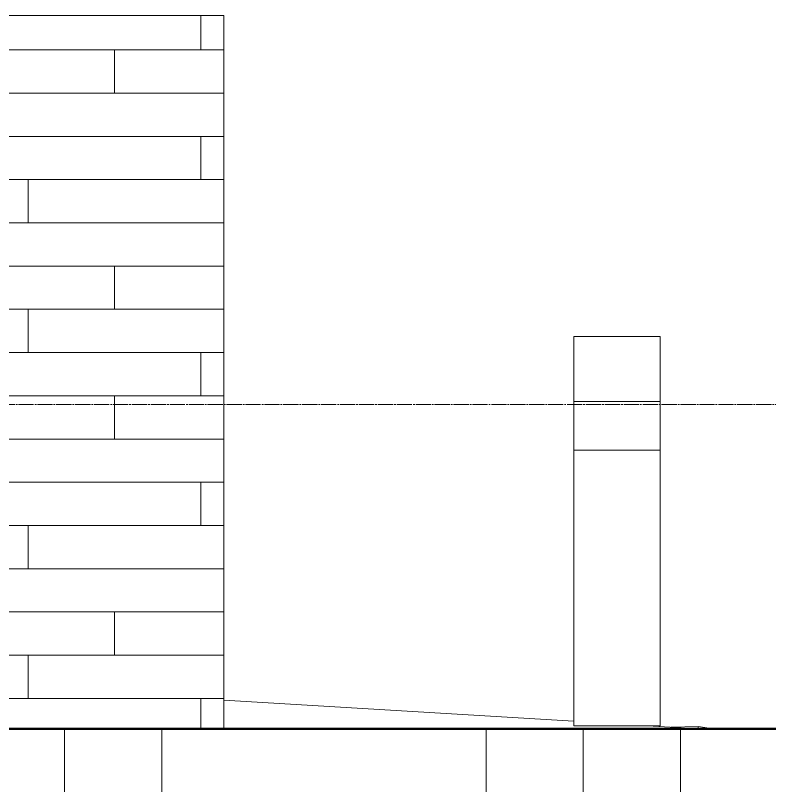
# Model space of a CAD drawing. Header units: inches. Extents: x 9610 to 16692, y -360 to 647.
# Drawn here: x 12203.4 to 12273.2, y -35.3 to 36 of the extents above; entities that cross this region are included whole.
import ezdxf

# ---------------------------------------------------------------- set-up
doc = ezdxf.new("R2010")
doc.units = ezdxf.units.IN
doc.header["$MEASUREMENT"] = 0
doc.linetypes.add('Aligning Line 1_8_', pattern=[0.25, 0.125, -0.125])
doc.linetypes.add('Grid Line 1_2_', pattern=[0.875, 0.5, -0.125, 0.125, -0.125])
for name, color, linetype, lineweight in [('0-1', 7, 'Continuous', 5), ('A-FLOR-LEVL-1', 51, 'Grid Line 1_2_', 9), ('A-WALL-3', 135, 'Continuous', 13), ('A-WALL-PATT-2', 55, 'Continuous', 9), ('C-TOPO', 7, 'Continuous', 9), ('C-TOPO-1', 7, 'Continuous', 50), ('C-TOPO-2', 55, 'Continuous', 9), ('E-LITE-EQPM-1', 55, 'Continuous', 9), ('G-ANNO-SYMB', 111, 'Aligning Line 1_8_', 9)]:
    doc.layers.add(name, color=color, linetype=linetype, lineweight=lineweight)
pattern_1 = [(0, (10995.947, 72), (24, 24), [24, -24]), (0, (10995.947, 81), (24, 24), [24, -24]), (0, (10995.947, 90), (24, 24), [24, -24]), (90, (10998.947, 93), (-24, 24), [24, -24]), (90, (11007.947, 93), (-24, 24), [24, -24]), (90, (11016.947, 93), (-24, 24), [24, -24])]
pattern_2 = [(0, (12220.589, 0.8), (0, 4), []), (90, (12220.589, 0.8), (-8, 8), [4, -28]), (90, (12236.589, 4.8), (-8, 8), [4, -28])]

# ---------------------------------------------------------------- blocks, each defined once
blk = doc.blocks.new('CTR  - Topography_rvt-1-BUILDING SECTION - EAST_WEST - LOOKING NORTH')
at = {"layer": 'C-TOPO'}
h = blk.add_hatch(dxfattribs=at)
h.set_pattern_fill('FP_13', color=256, style=0, pattern_type=2)
h.set_pattern_definition(pattern_1)
h.paths.add_polyline_path([(12095.189, -206.523), (12266.589, -206.523), (12266.589, -30), (12200.473, -30), (12179.301, -15.823), (12144.73, 0), (12117.313, -0.857), (12088.689, -1.688), (12088.689, -4), (12089.189, -4), (12089.189, -134), (12095.189, -134), (12095.189, -146), (12083.189, -146), (12083.189, -206.523), (12087.189, -206.523)], flags=0)
h = blk.add_hatch(dxfattribs=at)
h.set_pattern_fill('FP_13', color=256, style=0, pattern_type=2)
h.set_pattern_definition(pattern_1)
h.paths.add_polyline_path([(12266.589, -206.523), (12326.589, -206.523), (12326.589, -30), (12266.589, -30), (12266.589, -114.838)], flags=0)
at = {"layer": 'C-TOPO-1'}
for p, q in [((12200.473, -30), (12230.306, -30)), ((12230.306, -30), (12266.589, -30)), ((12278.404, -30), (12266.589, -30))]:
    blk.add_line(p, q, dxfattribs=at)
at = {"layer": 'C-TOPO-2'}
for p, q in [((12222.714, -27.359), (12255.076, -29.307)), ((12261.904, -29.718), (12266.589, -30)), ((12264.107, -29.851), (12266.589, -29.782)), ((12266.589, -30), (12266.589, -29.782)), ((12266.589, -30), (12266.589, -29.782)), ((12267.999, -30), (12266.589, -29.782)), ((12200.473, -30), (12230.306, -30)), ((12230.306, -30), (12266.589, -30)), ((12278.404, -30), (12266.589, -30))]:
    blk.add_line(p, q, dxfattribs=at)
blk = doc.blocks.new('Pathway_Cooper_McGraw-Edison _BSC-BRC_Round - Pathway_Cooper_McGraw-Edison _BSC-BRC_Round-2028611-BUILDING SECTION - EAST_WEST - LOOKING NORTH')
at = {"layer": 'E-LITE-EQPM-1'}
for p, q in [((12255.076, 6.281), (12255.076, 0.281)), ((12255.076, 6.281), (12259.076, 6.281)), ((12259.076, 6.281), (12263.076, 6.281)), ((12263.076, 0.281), (12263.076, 6.281)), ((12259.076, 0.281), (12255.076, 0.281)), ((12255.076, 0.281), (12255.076, -4.219)), ((12255.076, 0.281), (12259.076, 0.281)), ((12263.076, 0.281), (12259.076, 0.281)), ((12259.076, 0.281), (12263.076, 0.281)), ((12263.076, -4.219), (12263.076, 0.281)), ((12259.076, -4.219), (12255.076, -4.219)), ((12255.076, -4.219), (12255.076, -29.719)), ((12255.076, -4.219), (12259.076, -4.219)), ((12263.076, -4.219), (12259.076, -4.219)), ((12259.076, -4.219), (12263.076, -4.219)), ((12263.076, -29.719), (12263.076, -4.219)), ((12259.076, -29.719), (12255.076, -29.719)), ((12263.076, -29.719), (12259.076, -29.719))]:
    blk.add_line(p, q, dxfattribs=at)

msp = doc.modelspace()

# ---------------------------------------------------------------- hatches: boundary and pattern name
at = {"layer": 'A-WALL-PATT-2'}
h = msp.add_hatch(dxfattribs=at)
h.set_pattern_fill('FP_22', color=256, style=0, pattern_type=2)
h.set_pattern_definition(pattern_2)
h.paths.add_polyline_path([(12203.4236, -30), (12218.4644, -30), (12218.4644, 36), (12143.8465, 35.9714), (12191.7894, 11.9714), (12191.7769, -24), (12191.5394, -24.0178), (12200.4734, -30)], flags=0)
h.paths.add_polyline_path([(12190.7896, -23.5157), (12190.7894, -18.618), (12144.7861, 4.3836), (12144.7894, 0), (12148.864, 0), (12179.3021, -15.8236), (12190.7894, -23.5156)], flags=0)
h.paths.add_polyline_path([(12190.7917, -17.5012), (12190.7894, -12.618), (12144.7842, 10.3845), (12144.7914, 5.499), (12190.7894, -17.5)], flags=0)
h.paths.add_polyline_path([(12190.7939, -11.5022), (12190.7894, -6.618), (12144.7824, 16.3855), (12144.7894, 11.5), (12190.7894, -11.5)], flags=0)
h.paths.add_polyline_path([(12190.7961, -5.5033), (12190.7894, -0.618), (12144.7805, 22.3864), (12144.7894, 17.5), (12190.7894, -5.5)], flags=0)
h.paths.add_polyline_path([(12143.7894, 0), (12143.7913, 0.0011), (12143.7894, 0.0002)], flags=0)
h.paths.add_polyline_path([(12190.7982, 0.4956), (12190.7894, 5.382), (12144.7786, 28.3874), (12144.7894, 23.5), (12190.7894, 0.5)], flags=0)
h.paths.add_polyline_path([(12190.8004, 6.4945), (12190.7894, 10.8229), (12144.7769, 33.8292), (12144.7894, 29.5), (12190.7894, 6.5)], flags=0)
h = msp.add_hatch(dxfattribs=at)
h.set_pattern_fill('FP_22', color=256, style=0, pattern_type=2)
h.set_pattern_definition(pattern_2)
h.paths.add_polyline_path([(12222.7144, -30), (12222.7144, 36), (12218.4644, 36), (12218.4644, -30), (12220.5483, -30)], flags=0)

# ---------------------------------------------------------------- linework, layer by layer
at = {"layer": 'A-FLOR-LEVL-1'}
msp.add_line((9610.2403, 0), (12557.7313, 0), dxfattribs=at)
at = {"layer": 'A-WALL-3'}
for q in [(12088.6894, 36), (12222.7144, -30)]:
    msp.add_line((12222.7144, 36), q, dxfattribs=at)
at = {"layer": 'G-ANNO-SYMB'}
msp.add_line((9706.2119, 0), (12461.7559, 0), dxfattribs=at)

# ---------------------------------------------------------------- block references
at = {"layer": '0-1'}
msp.add_blockref('CTR  - Topography_rvt-1-BUILDING SECTION - EAST_WEST - LOOKING NORTH', (0, 0), dxfattribs=at)
at = {"layer": 'E-LITE-EQPM-1'}
msp.add_blockref('Pathway_Cooper_McGraw-Edison _BSC-BRC_Round - Pathway_Cooper_McGraw-Edison _BSC-BRC_Round-2028611-BUILDING SECTION - EAST_WEST - LOOKING NORTH', (0, 0), dxfattribs=at)

doc.saveas('drawing.dxf')
